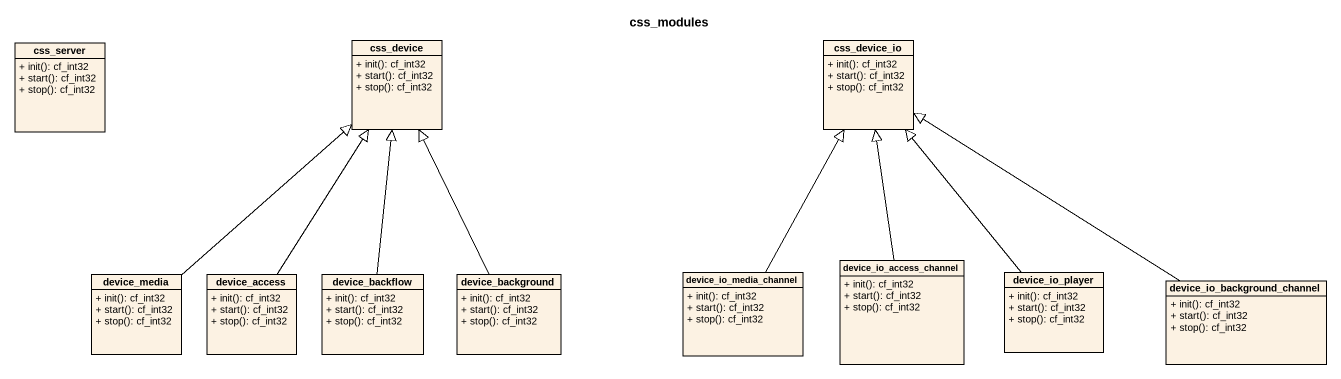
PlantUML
@startuml
title css_modules
hide circle
hide empty members
skinparam classAttributeIconSize 0
class css_server {
  + init(): cf_int32
  + start(): cf_int32
  + stop(): cf_int32
}
class css_device {
  + init(): cf_int32
  + start(): cf_int32
  + stop(): cf_int32
}
class css_device_io {
  + init(): cf_int32
  + start(): cf_int32
  + stop(): cf_int32
}
class device_io_access_channel {
  + init(): cf_int32
  + start(): cf_int32
  + stop(): cf_int32
}
class device_media {
  + init(): cf_int32
  + start(): cf_int32
  + stop(): cf_int32
}
class device_access {
  + init(): cf_int32
  + start(): cf_int32
  + stop(): cf_int32
}
class device_backflow {
  + init(): cf_int32
  + start(): cf_int32
  + stop(): cf_int32
}
class device_background {
  + init(): cf_int32
  + start(): cf_int32
  + stop(): cf_int32
}
class device_io_media_channel {
  + init(): cf_int32
  + start(): cf_int32
  + stop(): cf_int32
}
class device_io_player {
  + init(): cf_int32
  + start(): cf_int32
  + stop(): cf_int32
}
class device_io_background_channel {
  + init(): cf_int32
  + start(): cf_int32
  + stop(): cf_int32
}
device_io_access_channel -up-|> css_device_io
device_media -up-|> css_device
device_access -up-|> css_device
device_backflow -up-|> css_device
device_background -up-|> css_device
device_io_media_channel -up-|> css_device_io
device_io_player -up-|> css_device_io
device_io_background_channel -up-|> css_device_io
@enduml
